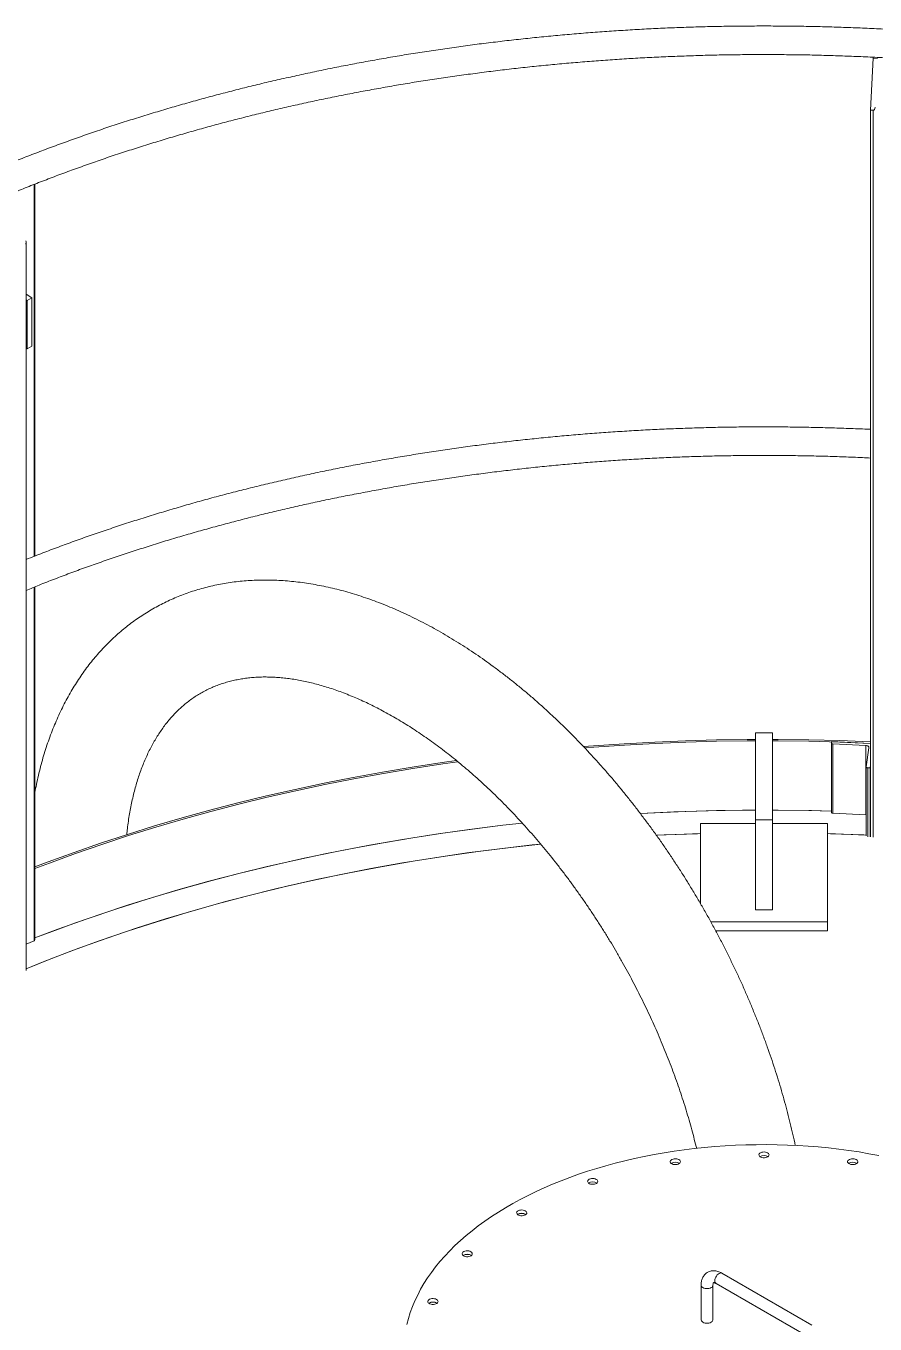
# Model space of a CAD drawing. Header units: millimetres. Extents: x 26816 to 90584, y 11074 to 56542.
# Drawn here: x 40840 to 41841, y 50440 to 51970 of the extents above; entities that cross this region are included whole.
import ezdxf

# ---------------------------------------------------------------- set-up
doc = ezdxf.new("R2010")
doc.units = ezdxf.units.MM
doc.layers.add('MAU_CAM', color=30, linetype='Continuous')

msp = doc.modelspace()

# ---------------------------------------------------------------- linework, layer by layer
at = {"layer": 'MAU_CAM', "linetype": 'Continuous', "lineweight": 0}
for p, q in [((41839.2, 51932.2), (41836.2, 51871.2)), ((41839.4, 51933.5), (41839.2, 51932.2)), ((41844.1, 51931.9), (41839.2, 51932.2)), ((41839.2, 51871), (41836.2, 51871.2)), ((41836.2, 51871.2), (41836.2, 51014.3)), ((41839.2, 51871), (41839.2, 51014.2)), ((40850.9, 51345.4), (40850.9, 51783.8)), ((40850, 51783.5), (40850, 51345.1)), ((40840.6, 50857), (40840.6, 51715)), ((40847.4, 51650), (40840.6, 51654)), ((40841.8, 51646.8), (40840.6, 51647.5)), ((40847.4, 51650), (40841.8, 51646.8)), ((40841.8, 51589.6), (40841.8, 51646.8)), ((40847.4, 51592.9), (40847.4, 51650)), ((40840.6, 51590.3), (40841.8, 51589.6)), ((40847.4, 51592.9), (40841.8, 51589.6)), ((40850, 51308.9), (40850, 50891.9)), ((40850.9, 50892.9), (40850.9, 51309.2)), ((41720.5, 51136.9), (41700.5, 51136.9)), ((41700.5, 51136.9), (41700.5, 51034.5)), ((41720.5, 51136.9), (41720.5, 51034.5)), ((41790.1, 51126.8), (41789.9, 51125.1)), ((41836.2, 51124.6), (41790.1, 51126.8)), ((41789.9, 51125), (41789.9, 51043.3)), ((41791.7, 51123.9), (41830.6, 51122)), ((41791.7, 51123.9), (41791.7, 51042.2)), ((41830.6, 51122), (41830.6, 51040.3)), ((41834.2, 51119.5), (41831, 51097)), ((41831, 51096.9), (41831, 51015.5)), ((41832.8, 51095.8), (41835.8, 51095.6)), ((41832.8, 51095.8), (41832.8, 51014.6)), ((41835.8, 51095.6), (41836.2, 51098.7)), ((41835.8, 51095.6), (41835.8, 51014.4)), ((41700.5, 51034.5), (41720.5, 51034.5)), ((41700.5, 51034.5), (41700.5, 50928.2)), ((41720.5, 51034.5), (41720.5, 50928.2)), ((41791.7, 51042.2), (41830.6, 51040.3)), ((41830.6, 51040.3), (41831, 51040.3)), ((41635.5, 51030), (41635.5, 50935.9)), ((41635.5, 51030), (41700.5, 51030)), ((41720.5, 51030), (41785.5, 51030)), ((41785.5, 51030), (41785.5, 50914.3)), ((41836.1, 51016.3), (41836.2, 51017)), ((41700.5, 50928.2), (41720.5, 50928.2)), ((41647.7, 50914.3), (41785.5, 50914.3)), ((41785.5, 50914.3), (41785.5, 50903.6)), ((41653.5, 50903.6), (41785.5, 50903.6)), ((40840.6, 50888), (40850, 50891.9)), ((41767, 50438.8), (41660.9, 50500.1)), ((41636.3, 50485.8), (41636.3, 50445)), ((41650.3, 50445), (41650.3, 50485.8)), ((41654, 50487.9), (41760, 50426.7))]:
    msp.add_line(p, q, dxfattribs=at)
at = {"layer": 'MAU_CAM', "linetype": 'Continuous', "lineweight": 0, "flags": 128}
for points in [[(41700.5, 51129.3), (41690.8, 51129.2), (41654.4, 51128.7), (41618.1, 51127.7), (41581.8, 51126.2), (41545.6, 51124.2), (41509.5, 51121.7), (41497.7, 51120.8)], [(41700.5, 51127.5), (41690.8, 51127.5), (41654.5, 51127), (41618.3, 51126), (41582.1, 51124.5), (41545.9, 51122.5), (41509.9, 51120), (41499.3, 51119.2)], [(41836.2, 51126.3), (41836.1, 51126.3), (41799.9, 51127.8), (41763.5, 51128.8), (41727.2, 51129.2), (41720.5, 51129.3)], [(41836.2, 51124.6), (41835.9, 51124.6), (41799.7, 51126.1), (41763.4, 51127), (41727.1, 51127.5), (41720.5, 51127.5)], [(41789.9, 51125.1), (41789.9, 51124.9), (41790, 51124.7), (41790.1, 51124.4), (41790.4, 51124.3), (41790.6, 51124.1), (41791, 51124), (41791.3, 51123.9), (41791.7, 51123.9)], [(41830.6, 51122), (41831.4, 51121.9), (41832.1, 51121.7), (41832.7, 51121.5), (41833.3, 51121.2), (41833.7, 51120.8), (41834.1, 51120.4), (41834.2, 51119.9), (41834.2, 51119.5)], [(41347.8, 51104.4), (41330.9, 51102), (41295.8, 51096.6), (41260.9, 51090.8), (41226.2, 51084.5), (41191.8, 51077.7), (41157.6, 51070.4), (41123.8, 51062.7), (41090.3, 51054.5), (41057.2, 51045.9), (41024.4, 51036.8), (40991.9, 51027.3), (40959.9, 51017.3), (40928.3, 51006.9), (40897.1, 50996.1), (40866.4, 50984.9), (40850.9, 50979)], [(41349.7, 51102.9), (41331.7, 51100.3), (41296.6, 51095), (41261.7, 51089.1), (41227.1, 51082.8), (41192.8, 51076), (41158.7, 51068.8), (41124.9, 51061.1), (41091.5, 51052.9), (41058.4, 51044.3), (41025.7, 51035.2), (40993.3, 51025.7), (40961.4, 51015.8), (40929.8, 51005.4), (40898.7, 50994.7), (40868, 50983.4), (40850.9, 50976.9)], [(41831, 51097), (41831, 51096.8), (41831.1, 51096.6), (41831.2, 51096.4), (41831.4, 51096.2), (41831.7, 51096), (41832, 51095.9), (41832.4, 51095.8), (41832.8, 51095.8)], [(41564.7, 51041.9), (41604, 51043.8), (41644.6, 51045.1), (41685.2, 51045.8), (41700.5, 51045.9)], [(41700.5, 51045.9), (41690.8, 51045.8), (41654.5, 51045.3), (41618.3, 51044.3), (41582.1, 51042.8), (41564.7, 51041.9)], [(41720.5, 51045.9), (41725.9, 51045.8), (41766.5, 51045.3), (41789.9, 51044.7)], [(41789.9, 51044.7), (41763.4, 51045.4), (41727.1, 51045.8), (41720.5, 51045.9)], [(41789.9, 51043.3), (41789.9, 51043.2), (41790, 51043), (41790.1, 51042.8), (41790.4, 51042.6), (41790.6, 51042.4), (41791, 51042.3), (41791.3, 51042.2), (41791.7, 51042.2)], [(40850.9, 50895.3), (40878.1, 50905.5), (40912.6, 50917.9), (40947.7, 50929.7), (40983.3, 50941), (41019.4, 50951.8), (41056, 50962), (41093.1, 50971.7), (41130.6, 50980.8), (41168.5, 50989.3), (41206.7, 50997.2), (41245.3, 51004.6), (41284.3, 51011.3), (41323.5, 51017.5), (41363, 51023.1), (41402.7, 51028), (41425.5, 51030.6)], [(41425.5, 51030.6), (41402.5, 51028), (41367, 51023.6), (41331.7, 51018.7), (41296.6, 51013.3), (41261.7, 51007.5), (41227.1, 51001.2), (41192.8, 50994.4), (41158.7, 50987.1), (41124.9, 50979.4), (41091.5, 50971.3), (41058.4, 50962.7), (41025.7, 50953.6), (40993.3, 50944.1), (40961.4, 50934.2), (40929.8, 50923.8), (40898.7, 50913), (40868, 50901.8), (40850.9, 50895.3)], [(41447.2, 51005.9), (41437, 51004.8), (41398.5, 51000.4), (41360.2, 50995.4), (41322.1, 50989.8), (41284.3, 50983.7), (41246.8, 50976.9), (41209.6, 50969.6), (41172.7, 50961.8), (41136.3, 50953.4), (41100.2, 50944.4), (41064.5, 50935), (41029.3, 50924.9), (40994.5, 50914.4), (40960.2, 50903.3), (40926.5, 50891.7), (40893.2, 50879.6), (40860.6, 50867), (40840.6, 50858.9)], [(40840.6, 50858.9), (40869.9, 50870.6), (40902.8, 50883.1), (40936.3, 50895.1), (40970.4, 50906.6), (41004.9, 50917.6), (41040, 50928), (41075.5, 50938), (41111.5, 50947.3), (41147.8, 50956.1), (41184.6, 50964.4), (41221.7, 50972.1), (41259.2, 50979.2), (41296.9, 50985.8), (41335, 50991.8), (41373.3, 50997.2), (41411.9, 51002), (41447.2, 51005.9)], [(41635.5, 51018.3), (41632, 51018.1), (41592.8, 51016.7), (41583.7, 51016.2)], [(41583.7, 51016.2), (41607.1, 51017.3), (41635.5, 51018.3)], [(41831, 51016.5), (41828.2, 51016.7), (41789, 51018.1), (41785.5, 51018.3)], [(41785.5, 51018.3), (41804.2, 51017.6), (41831, 51016.5)], [(41845.9, 50638.8), (41834.2, 50640.9), (41822.5, 50642.9), (41810.6, 50644.7), (41798.6, 50646.2), (41786.6, 50647.6), (41774.5, 50648.8), (41762.4, 50649.7), (41750.2, 50650.5), (41738, 50651.1), (41725.8, 50651.4), (41713.5, 50651.6), (41701.3, 50651.5), (41689.1, 50651.3), (41676.8, 50650.8), (41664.6, 50650.1), (41652.5, 50649.3), (41640.4, 50648.2), (41628.3, 50646.9), (41616.3, 50645.5), (41604.4, 50643.8), (41592.6, 50641.9), (41580.9, 50639.9), (41569.3, 50637.6), (41557.8, 50635.2), (41546.4, 50632.6), (41535.2, 50629.7), (41524.1, 50626.7), (41513.2, 50623.5), (41502.4, 50620.2), (41491.8, 50616.6), (41481.4, 50612.9), (41471.2, 50609), (41461.2, 50604.9), (41451.4, 50600.7), (41441.8, 50596.3), (41432.4, 50591.7), (41423.2, 50587), (41414.3, 50582.2), (41405.7, 50577.2), (41397.3, 50572), (41389.1, 50566.8), (41381.2, 50561.4), (41373.6, 50555.8), (41366.3, 50550.1), (41359.2, 50544.4), (41352.5, 50538.5), (41346, 50532.5), (41339.9, 50526.3), (41334.1, 50520.1), (41328.5, 50513.8), (41323.3, 50507.4), (41318.4, 50500.9), (41313.9, 50494.4), (41309.6, 50487.7), (41305.7, 50481), (41302.2, 50474.3), (41298.9, 50467.4), (41296, 50460.6), (41293.5, 50453.7), (41291.3, 50446.7), (41289.5, 50439.7)], [(41714.7, 50641.9), (41713.5, 50642.4), (41712.2, 50642.8), (41710.7, 50642.9), (41709.2, 50642.8), (41707.8, 50642.5), (41706.5, 50642), (41705.5, 50641.4), (41704.8, 50640.6), (41704.5, 50639.8), (41704.6, 50638.9), (41705, 50638.1), (41705.7, 50637.3), (41706.8, 50636.7), (41708.1, 50636.3), (41709.5, 50636), (41711, 50636), (41712.5, 50636.2), (41713.9, 50636.6), (41715, 50637.2), (41715.8, 50637.9), (41716.3, 50638.7), (41716.5, 50639.6), (41716.2, 50640.4), (41715.6, 50641.2), (41714.7, 50641.9)], [(41610.2, 50633.9), (41609, 50634.5), (41607.6, 50634.8), (41606.1, 50635), (41604.6, 50634.9), (41603.2, 50634.6), (41602, 50634.1), (41601, 50633.4), (41600.3, 50632.7), (41599.9, 50631.8), (41600, 50631), (41600.4, 50630.1), (41601.2, 50629.4), (41602.2, 50628.8), (41603.5, 50628.3), (41605, 50628.1), (41606.5, 50628.1), (41608, 50628.2), (41609.3, 50628.6), (41610.4, 50629.2), (41611.3, 50629.9), (41611.8, 50630.7), (41611.9, 50631.6), (41611.7, 50632.5), (41611.1, 50633.3), (41610.2, 50633.9)], [(41819.3, 50633.9), (41818.1, 50634.5), (41816.7, 50634.8), (41815.2, 50635), (41813.7, 50634.9), (41812.3, 50634.6), (41811.1, 50634.1), (41810.1, 50633.4), (41809.4, 50632.7), (41809.1, 50631.8), (41809.1, 50631), (41809.5, 50630.1), (41810.3, 50629.4), (41811.4, 50628.8), (41812.7, 50628.3), (41814.1, 50628.1), (41815.6, 50628.1), (41817.1, 50628.2), (41818.4, 50628.6), (41819.5, 50629.2), (41820.4, 50629.9), (41820.9, 50630.7), (41821, 50631.6), (41820.8, 50632.5), (41820.2, 50633.3), (41819.3, 50633.9)], [(41512.7, 50610.6), (41511.5, 50611.2), (41510.2, 50611.5), (41508.7, 50611.7), (41507.2, 50611.6), (41505.8, 50611.3), (41504.5, 50610.8), (41503.5, 50610.1), (41502.8, 50609.4), (41502.5, 50608.5), (41502.6, 50607.7), (41503, 50606.8), (41503.7, 50606.1), (41504.8, 50605.5), (41506.1, 50605), (41507.5, 50604.8), (41509, 50604.8), (41510.5, 50604.9), (41511.9, 50605.3), (41513, 50605.9), (41513.8, 50606.6), (41514.3, 50607.4), (41514.5, 50608.3), (41514.2, 50609.2), (41513.6, 50610), (41512.7, 50610.6)], [(41429.1, 50573.6), (41427.9, 50574.1), (41426.5, 50574.5), (41425, 50574.6), (41423.5, 50574.5), (41422.1, 50574.2), (41420.8, 50573.7), (41419.8, 50573.1), (41419.2, 50572.3), (41418.8, 50571.5), (41418.9, 50570.6), (41419.3, 50569.8), (41420.1, 50569), (41421.1, 50568.4), (41422.4, 50568), (41423.9, 50567.7), (41425.4, 50567.7), (41426.8, 50567.9), (41428.2, 50568.3), (41429.3, 50568.8), (41430.2, 50569.6), (41430.7, 50570.4), (41430.8, 50571.2), (41430.6, 50572.1), (41430, 50572.9), (41429.1, 50573.6)], [(41364.9, 50525.3), (41363.7, 50525.8), (41362.3, 50526.2), (41360.8, 50526.3), (41359.3, 50526.2), (41357.9, 50525.9), (41356.6, 50525.4), (41355.6, 50524.8), (41355, 50524), (41354.6, 50523.2), (41354.7, 50522.3), (41355.1, 50521.5), (41355.9, 50520.7), (41356.9, 50520.1), (41358.2, 50519.7), (41359.7, 50519.4), (41361.2, 50519.4), (41362.6, 50519.6), (41364, 50520), (41365.1, 50520.5), (41366, 50521.3), (41366.5, 50522.1), (41366.6, 50522.9), (41366.4, 50523.8), (41365.8, 50524.6), (41364.9, 50525.3)], [(41660.9, 50500.1), (41660.5, 50500.2), (41659.6, 50500.4), (41658.6, 50500.2), (41657.5, 50499.7), (41656.3, 50498.9), (41655.3, 50497.9), (41654.4, 50496.7), (41653.6, 50495.3), (41653, 50493.9), (41652.6, 50492.5), (41652.5, 50491.1), (41652.6, 50489.9), (41653, 50488.9), (41653.6, 50488.2), (41654, 50487.9)], [(41636.3, 50485.8), (41636.4, 50485.4), (41636.7, 50484.5), (41637.4, 50483.7), (41638.4, 50483), (41639.6, 50482.4), (41641, 50482), (41642.5, 50481.8), (41644.1, 50481.8), (41645.6, 50482), (41647, 50482.4), (41648.3, 50483), (41649.2, 50483.7), (41649.9, 50484.5), (41650.3, 50485.4), (41650.3, 50485.8)], [(41324.5, 50469), (41323.3, 50469.6), (41321.9, 50469.9), (41320.4, 50470), (41318.9, 50470), (41317.5, 50469.7), (41316.3, 50469.2), (41315.3, 50468.5), (41314.6, 50467.8), (41314.3, 50466.9), (41314.3, 50466), (41314.7, 50465.2), (41315.5, 50464.5), (41316.6, 50463.8), (41317.9, 50463.4), (41319.3, 50463.2), (41320.8, 50463.1), (41322.3, 50463.3), (41323.6, 50463.7), (41324.7, 50464.3), (41325.6, 50465), (41326.1, 50465.8), (41326.2, 50466.7), (41326, 50467.6), (41325.4, 50468.3), (41324.5, 50469)], [(41636.3, 50445), (41636.4, 50444.5), (41636.7, 50443.7), (41637.4, 50442.9), (41638.4, 50442.1), (41639.6, 50441.6), (41641, 50441.2), (41642.5, 50441), (41644.1, 50441), (41645.6, 50441.2), (41647, 50441.6), (41648.3, 50442.1), (41649.2, 50442.9), (41649.9, 50443.7), (41650.3, 50444.5), (41650.3, 50445)]]:
    msp.add_lwpolyline(points, dxfattribs=at)
at = {"layer": 'MAU_CAM', "linetype": 'Continuous', "lineweight": 0}
for centre, radius, start, end in [((40849.8, 50893), 1.12, 284.4235, 352.3201), ((41710.5, 50630.3), 8.58, 55.3503, 124.65), ((41710.5, 50630.1), 8.73, 56.2737, 123.7263), ((41605.9, 50622.4), 8.6, 55.6834, 124.3166), ((41605.9, 50622.2), 8.73, 56.2737, 123.7263), ((41815, 50622.2), 8.71, 55.9415, 124.0588), ((41815, 50622.2), 8.73, 56.2737, 123.7263), ((41508.5, 50598.9), 8.73, 56.2737, 123.7263), ((41508.5, 50599), 8.62, 56.0235, 123.9762), ((41424.8, 50562), 8.62, 56.0252, 123.9745), ((41424.8, 50561.8), 8.73, 56.2737, 123.7263), ((41360.6, 50513.7), 8.6, 55.6794, 124.3206), ((41360.6, 50513.5), 8.73, 56.2737, 123.7263), ((41320.2, 50457.4), 8.6, 55.6756, 124.3244), ((41320.2, 50457.3), 8.73, 56.2737, 123.7263)]:
    msp.add_arc(centre, radius, start, end, dxfattribs=at)
for centre, major_axis, ratio, start_param, end_param in [((41839.4, 51874.5), (0.17, 3.48), 0.572122, 3.141222, 4.712019), ((40838.6, 51716.3), (-1.11, 3.29), 0.505341, 3.175837, 4.746634)]:
    msp.add_ellipse(centre, major_axis=major_axis, ratio=ratio, start_param=start_param, end_param=end_param, dxfattribs=at)
for points, knots in [([(42971.3, 50532.9), (42973.5, 50534.7), (42980.2, 50540), (42990.9, 50549), (43003.4, 50559.6), (43015.7, 50570.4), (43027.7, 50581.3), (43039.4, 50592.4), (43050.8, 50603.4), (43062, 50614.6), (43072.9, 50625.9), (43083.5, 50637.3), (43093.9, 50648.8), (43103.9, 50660.3), (43113.7, 50672), (43123.2, 50683.7), (43132.4, 50695.5), (43141.3, 50707.4), (43149.9, 50719.3), (43158.3, 50731.3), (43166.3, 50743.4), (43174, 50755.6), (43181.4, 50767.8), (43188.6, 50780.1), (43195.4, 50792.4), (43201.9, 50804.8), (43208.1, 50817.3), (43214, 50829.8), (43219.6, 50842.3), (43224.9, 50854.9), (43229.9, 50867.5), (43234.6, 50880.2), (43238.9, 50892.9), (43243, 50905.6), (43246.7, 50918.4), (43250.1, 50931.2), (43253.2, 50944), (43256, 50956.9), (43258.5, 50969.7), (43260.7, 50982.6), (43262.5, 50995.5), (43264.1, 51008.4), (43265.3, 51021.3), (43266.2, 51034.3), (43266.8, 51047.2), (43267, 51060.1), (43267, 51073.1), (43266.6, 51086), (43266, 51098.9), (43265, 51111.9), (43263.7, 51124.8), (43262, 51137.7), (43260.1, 51150.6), (43257.8, 51163.4), (43255.3, 51176.3), (43252.4, 51189.1), (43249.2, 51201.9), (43245.7, 51214.7), (43241.9, 51227.5), (43237.7, 51240.2), (43233.3, 51252.9), (43228.5, 51265.5), (43223.5, 51278.1), (43218.1, 51290.7), (43212.4, 51303.2), (43206.4, 51315.7), (43200.1, 51328.1), (43193.5, 51340.4), (43186.6, 51352.8), (43179.4, 51365), (43171.9, 51377.2), (43164.1, 51389.3), (43156, 51401.4), (43147.6, 51413.4), (43138.9, 51425.3), (43130, 51437.1), (43120.7, 51448.9), (43111.1, 51460.6), (43101.3, 51472.2), (43091.2, 51483.7), (43080.7, 51495.2), (43070.1, 51506.5), (43059.1, 51517.8), (43047.8, 51529), (43036.3, 51540), (43024.5, 51551), (43012.5, 51561.9), (43000.2, 51572.6), (42987.6, 51583.3), (42974.7, 51593.8), (42961.6, 51604.3), (42948.3, 51614.6), (42934.7, 51624.8), (42920.8, 51635), (42906.7, 51644.9), (42892.4, 51654.8), (42877.8, 51664.6), (42863, 51674.2), (42847.9, 51683.7), (42832.6, 51693), (42817.1, 51702.3), (42801.4, 51711.4), (42785.4, 51720.4), (42769.3, 51729.2), (42752.9, 51737.9), (42736.3, 51746.5), (42719.5, 51754.9), (42702.5, 51763.2), (42685.2, 51771.4), (42667.8, 51779.4), (42650.2, 51787.2), (42632.4, 51794.9), (42614.5, 51802.5), (42596.3, 51809.9), (42578, 51817.1), (42559.4, 51824.2), (42540.8, 51831.2), (42521.9, 51838), (42502.9, 51844.6), (42483.7, 51851.1), (42464.4, 51857.4), (42444.9, 51863.6), (42425.2, 51869.6), (42405.5, 51875.4), (42385.5, 51881), (42365.5, 51886.5), (42345.3, 51891.9), (42325, 51897), (42304.5, 51902), (42284, 51906.9), (42263.3, 51911.5), (42242.5, 51916), (42221.6, 51920.3), (42200.6, 51924.4), (42179.5, 51928.4), (42158.3, 51932.2), (42137.1, 51935.8), (42115.7, 51939.2), (42094.2, 51942.5), (42072.7, 51945.6), (42051.1, 51948.5), (42029.4, 51951.2), (42007.7, 51953.8), (41985.9, 51956.1), (41964.1, 51958.3), (41942.2, 51960.3), (41920.2, 51962.1), (41898.2, 51963.8), (41876.2, 51965.2), (41854.2, 51966.5), (41832.1, 51967.6), (41809.9, 51968.5), (41787.8, 51969.2), (41765.7, 51969.8), (41743.5, 51970.1), (41721.3, 51970.3), (41699.2, 51970.3), (41677, 51970.1), (41654.8, 51969.8), (41632.7, 51969.2), (41610.6, 51968.5), (41588.5, 51967.6), (41566.4, 51966.5), (41544.3, 51965.2), (41522.3, 51963.7), (41500.3, 51962.1), (41478.3, 51960.2), (41456.5, 51958.2), (41434.6, 51956), (41412.8, 51953.7), (41391.1, 51951.1), (41369.4, 51948.4), (41347.8, 51945.5), (41326.3, 51942.4), (41304.9, 51939.1), (41283.5, 51935.7), (41262.2, 51932.1), (41241, 51928.3), (41219.9, 51924.3), (41198.9, 51920.2), (41178, 51915.8), (41157.3, 51911.3), (41136.6, 51906.7), (41116, 51901.9), (41095.6, 51896.9), (41075.3, 51891.7), (41055.1, 51886.4), (41035.1, 51880.8), (41015.1, 51875.2), (40995.4, 51869.3), (40975.7, 51863.3), (40956.3, 51857.2), (40936.9, 51850.9), (40917.7, 51844.4), (40898.7, 51837.7), (40879.9, 51830.9), (40861.2, 51824), (40842.7, 51816.9), (40824.3, 51809.6), (40812.2, 51804.6), (40806.1, 51802.1)], [0, 0, 0, 0, 0.002677, 0.007754, 0.01283, 0.017907, 0.022982, 0.028058, 0.033132, 0.038207, 0.04328, 0.048352, 0.053424, 0.058495, 0.063564, 0.068633, 0.0737, 0.078766, 0.08383, 0.088893, 0.093955, 0.099014, 0.104072, 0.109128, 0.114182, 0.119234, 0.124284, 0.129332, 0.134377, 0.139421, 0.144462, 0.149501, 0.154538, 0.159573, 0.164606, 0.169636, 0.174665, 0.179692, 0.184717, 0.189741, 0.194763, 0.199784, 0.204804, 0.209823, 0.214841, 0.219859, 0.224877, 0.229894, 0.234912, 0.23993, 0.244948, 0.249967, 0.254987, 0.260008, 0.26503, 0.270054, 0.275079, 0.280106, 0.285135, 0.290166, 0.295199, 0.300234, 0.305271, 0.31031, 0.315351, 0.320394, 0.32544, 0.330488, 0.335537, 0.340589, 0.345643, 0.350699, 0.355756, 0.360816, 0.365876, 0.370939, 0.376003, 0.381069, 0.386135, 0.391203, 0.396272, 0.401343, 0.406414, 0.411486, 0.416559, 0.421632, 0.426706, 0.431781, 0.436856, 0.441932, 0.447008, 0.452084, 0.457161, 0.462238, 0.467315, 0.472392, 0.477469, 0.482546, 0.487624, 0.492701, 0.497778, 0.502856, 0.507933, 0.51301, 0.518087, 0.523164, 0.52824, 0.533317, 0.538393, 0.543469, 0.548545, 0.553621, 0.558696, 0.563772, 0.568847, 0.573922, 0.578997, 0.584071, 0.589146, 0.59422, 0.599294, 0.604367, 0.609441, 0.614514, 0.619588, 0.624661, 0.629733, 0.634806, 0.639878, 0.644951, 0.650023, 0.655095, 0.660167, 0.665238, 0.67031, 0.675381, 0.680452, 0.685523, 0.690594, 0.695665, 0.700736, 0.705807, 0.710877, 0.715948, 0.721018, 0.726089, 0.731159, 0.736229, 0.741299, 0.746369, 0.751439, 0.756509, 0.761579, 0.766649, 0.771719, 0.776789, 0.781859, 0.786929, 0.791999, 0.797069, 0.802139, 0.807209, 0.812279, 0.817349, 0.822419, 0.827489, 0.832559, 0.83763, 0.8427, 0.847771, 0.852841, 0.857912, 0.862982, 0.868053, 0.873124, 0.878195, 0.883266, 0.888338, 0.893409, 0.898481, 0.903552, 0.908624, 0.913696, 0.918769, 0.923841, 0.928913, 0.933986, 0.939059, 0.944132, 0.949205, 0.954279, 0.959353, 0.964426, 0.969501, 0.974575, 0.979649, 0.984724, 0.989799, 0.994874, 1, 1, 1, 1]), ([(40819, 51771), (40822.1, 51772.3), (40831.1, 51776), (40846.2, 51782.1), (40864.4, 51789.1), (40882.7, 51796.1), (40901.2, 51802.8), (40919.8, 51809.4), (40938.6, 51815.9), (40957.6, 51822.2), (40976.7, 51828.3), (40996, 51834.3), (41015.4, 51840.1), (41035, 51845.8), (41054.7, 51851.3), (41074.6, 51856.7), (41094.5, 51861.8), (41114.7, 51866.9), (41134.9, 51871.7), (41155.3, 51876.4), (41175.7, 51880.9), (41196.3, 51885.2), (41217, 51889.4), (41237.8, 51893.4), (41258.7, 51897.2), (41279.7, 51900.9), (41300.8, 51904.4), (41321.9, 51907.7), (41343.2, 51910.8), (41364.5, 51913.7), (41385.9, 51916.5), (41407.4, 51919.1), (41428.9, 51921.5), (41450.5, 51923.8), (41472.1, 51925.8), (41493.8, 51927.7), (41515.5, 51929.4), (41537.3, 51931), (41559.1, 51932.3), (41580.9, 51933.5), (41602.8, 51934.4), (41624.7, 51935.2), (41646.6, 51935.9), (41668.5, 51936.3), (41690.5, 51936.6), (41712.4, 51936.6), (41734.3, 51936.5), (41756.3, 51936.3), (41778.2, 51935.8), (41800.1, 51935.1), (41822, 51934.3), (41843.9, 51933.3), (41865.7, 51932.1), (41887.5, 51930.7), (41909.3, 51929.2), (41931, 51927.4), (41952.7, 51925.5), (41974.3, 51923.4), (41995.9, 51921.2), (42017.4, 51918.7), (42038.8, 51916.1), (42060.2, 51913.3), (42081.5, 51910.3), (42102.8, 51907.1), (42123.9, 51903.8), (42145, 51900.3), (42166, 51896.6), (42186.8, 51892.8), (42207.6, 51888.7), (42228.3, 51884.5), (42248.9, 51880.2), (42269.3, 51875.6), (42289.7, 51870.9), (42309.9, 51866.1), (42330, 51861), (42349.9, 51855.8), (42369.8, 51850.5), (42389.5, 51844.9), (42409, 51839.2), (42428.4, 51833.4), (42447.7, 51827.4), (42466.8, 51821.2), (42485.7, 51814.9), (42504.5, 51808.4), (42523.1, 51801.7), (42541.6, 51795), (42559.9, 51788), (42578, 51780.9), (42595.9, 51773.7), (42613.6, 51766.3), (42631.2, 51758.8), (42648.5, 51751.1), (42665.7, 51743.3), (42682.6, 51735.3), (42699.4, 51727.3), (42715.9, 51719), (42732.3, 51710.7), (42748.4, 51702.2), (42764.3, 51693.5), (42780, 51684.8), (42795.5, 51675.9), (42810.7, 51666.9), (42825.7, 51657.8), (42840.5, 51648.5), (42855.1, 51639.2), (42869.4, 51629.7), (42883.5, 51620.1), (42897.3, 51610.4), (42910.9, 51600.5), (42924.2, 51590.6), (42937.3, 51580.6), (42950.1, 51570.4), (42962.7, 51560.2), (42975, 51549.8), (42987.1, 51539.4), (42998.8, 51528.8), (43010.4, 51518.2), (43021.6, 51507.5), (43032.6, 51496.6), (43043.3, 51485.7), (43053.7, 51474.7), (43063.9, 51463.7), (43073.8, 51452.5), (43083.4, 51441.3), (43092.7, 51430), (43101.7, 51418.6), (43110.4, 51407.1), (43118.9, 51395.6), (43127.1, 51384), (43134.9, 51372.4), (43142.5, 51360.7), (43149.8, 51348.9), (43156.8, 51337.1), (43163.5, 51325.2), (43169.9, 51313.2), (43176, 51301.2), (43181.8, 51289.2), (43187.3, 51277.1), (43192.4, 51264.9), (43197.3, 51252.8), (43201.9, 51240.5), (43206.2, 51228.3), (43210.1, 51216), (43213.8, 51203.7), (43217.1, 51191.3), (43220.2, 51178.9), (43222.9, 51166.5), (43225.3, 51154.1), (43227.4, 51141.6), (43229.2, 51129.2), (43230.6, 51116.7), (43231.8, 51104.2), (43232.6, 51091.7), (43233.2, 51079.2), (43233.4, 51066.6), (43233.2, 51054.1), (43232.8, 51041.6), (43232.1, 51029.1), (43231, 51016.6), (43229.7, 51004.1), (43228, 50991.6), (43226, 50979.1), (43223.6, 50966.7), (43221, 50954.3), (43218.1, 50941.9), (43214.8, 50929.5), (43211.3, 50917.1), (43207.4, 50904.8), (43203.2, 50892.6), (43198.7, 50880.3), (43193.9, 50868.1), (43188.8, 50855.9), (43183.4, 50843.8), (43177.7, 50831.7), (43171.7, 50819.7), (43165.4, 50807.8), (43158.8, 50795.8), (43151.8, 50784), (43144.6, 50772.2), (43137.1, 50760.4), (43129.3, 50748.7), (43121.2, 50737.1), (43112.9, 50725.6), (43104.2, 50714.1), (43095.2, 50702.7), (43086, 50691.3), (43076.5, 50680.1), (43066.7, 50668.9), (43056.6, 50657.8), (43046.2, 50646.8), (43035.6, 50635.9), (43024.7, 50625), (43013.5, 50614.2), (43002.1, 50603.6), (42990.3, 50593), (42978.4, 50582.5), (42966.1, 50572.2), (42956.7, 50564.4), (42951.3, 50560), (42950.2, 50559.1)], [0, 0, 0, 0, 0.002679, 0.007773, 0.012868, 0.017962, 0.023057, 0.028152, 0.033248, 0.038343, 0.043439, 0.048535, 0.053631, 0.058727, 0.063824, 0.068921, 0.074018, 0.079115, 0.084212, 0.08931, 0.094407, 0.099505, 0.104603, 0.109701, 0.114799, 0.119898, 0.124996, 0.130095, 0.135194, 0.140293, 0.145392, 0.150491, 0.15559, 0.160689, 0.165789, 0.170888, 0.175988, 0.181087, 0.186187, 0.191286, 0.196386, 0.201486, 0.206586, 0.211686, 0.216785, 0.221885, 0.226985, 0.232085, 0.237185, 0.242285, 0.247384, 0.252484, 0.257584, 0.262683, 0.267783, 0.272883, 0.277982, 0.283081, 0.288181, 0.29328, 0.298379, 0.303478, 0.308577, 0.313676, 0.318775, 0.323873, 0.328972, 0.33407, 0.339168, 0.344266, 0.349364, 0.354462, 0.359559, 0.364657, 0.369754, 0.374851, 0.379948, 0.385044, 0.390141, 0.395237, 0.400333, 0.405429, 0.410525, 0.41562, 0.420715, 0.42581, 0.430905, 0.435999, 0.441093, 0.446187, 0.451281, 0.456375, 0.461468, 0.466561, 0.471654, 0.476747, 0.481839, 0.486932, 0.492024, 0.497116, 0.502208, 0.5073, 0.512391, 0.517483, 0.522574, 0.527666, 0.532757, 0.537849, 0.54294, 0.548032, 0.553123, 0.558215, 0.563307, 0.5684, 0.573492, 0.578585, 0.583679, 0.588773, 0.593867, 0.598962, 0.604058, 0.609155, 0.614253, 0.619351, 0.624451, 0.629552, 0.634654, 0.639758, 0.644863, 0.64997, 0.655078, 0.660189, 0.665301, 0.670415, 0.675532, 0.68065, 0.685771, 0.690895, 0.69602, 0.701149, 0.706279, 0.711412, 0.716548, 0.721686, 0.726826, 0.731969, 0.737114, 0.742261, 0.74741, 0.75256, 0.757713, 0.762866, 0.768021, 0.773177, 0.778333, 0.78349, 0.788646, 0.793803, 0.798959, 0.804114, 0.809268, 0.814421, 0.819573, 0.824723, 0.82987, 0.835016, 0.84016, 0.845302, 0.850441, 0.855578, 0.860712, 0.865844, 0.870974, 0.876101, 0.881225, 0.886348, 0.891468, 0.896585, 0.901701, 0.906815, 0.911926, 0.917036, 0.922144, 0.92725, 0.932355, 0.937459, 0.942561, 0.947662, 0.952761, 0.95786, 0.962958, 0.968055, 0.973151, 0.978246, 0.983341, 0.988435, 0.993529, 0.998623, 1, 1, 1, 1]), ([(40450.1, 51596.6), (40447.8, 51594.8), (40441.2, 51589.4), (40430.4, 51580.5), (40417.9, 51569.8), (40405.6, 51559), (40393.6, 51548.1), (40381.9, 51537.1), (40370.5, 51526), (40359.3, 51514.8), (40348.4, 51503.5), (40337.8, 51492.1), (40327.4, 51480.7), (40317.4, 51469.1), (40307.6, 51457.5), (40298.1, 51445.8), (40288.9, 51434), (40280, 51422.1), (40271.4, 51410.1), (40263.1, 51398.1), (40255, 51386), (40247.3, 51373.9), (40239.9, 51361.7), (40232.8, 51349.4), (40225.9, 51337), (40219.4, 51324.6), (40213.2, 51312.2), (40207.3, 51299.7), (40201.7, 51287.2), (40196.4, 51274.6), (40191.4, 51261.9), (40186.7, 51249.3), (40182.4, 51236.6), (40178.3, 51223.8), (40174.6, 51211.1), (40171.2, 51198.3), (40168.1, 51185.4), (40165.3, 51172.6), (40162.8, 51159.7), (40160.6, 51146.9), (40158.8, 51134), (40157.3, 51121), (40156, 51108.1), (40155.1, 51095.2), (40154.5, 51082.3), (40154.3, 51069.3), (40154.3, 51056.4), (40154.7, 51043.4), (40155.4, 51030.5), (40156.4, 51017.6), (40157.7, 51004.7), (40159.3, 50991.8), (40161.2, 50978.9), (40163.5, 50966), (40166, 50953.2), (40168.9, 50940.3), (40172.1, 50927.5), (40175.6, 50914.7), (40179.5, 50902), (40183.6, 50889.3), (40188, 50876.6), (40192.8, 50864), (40197.8, 50851.3), (40203.2, 50838.8), (40208.9, 50826.3), (40214.9, 50813.8), (40221.2, 50801.4), (40227.8, 50789), (40234.7, 50776.7), (40241.9, 50764.5), (40249.4, 50752.3), (40257.2, 50740.1), (40265.3, 50728.1), (40273.7, 50716.1), (40282.4, 50704.2), (40291.4, 50692.3), (40300.6, 50680.5), (40310.2, 50668.9), (40320, 50657.2), (40330.2, 50645.7), (40340.6, 50634.3), (40351.3, 50622.9), (40362.2, 50611.7), (40373.5, 50600.5), (40385, 50589.4), (40396.8, 50578.5), (40408.8, 50567.6), (40421.2, 50556.8), (40433.7, 50546.2), (40446.6, 50535.6), (40459.7, 50525.2), (40473, 50514.8), (40486.6, 50504.6), (40500.5, 50494.5), (40514.6, 50484.5), (40528.9, 50474.6), (40543.5, 50464.9), (40558.3, 50455.3), (40573.4, 50445.8), (40588.7, 50436.4), (40604.2, 50427.2), (40619.9, 50418.1), (40635.9, 50409.1), (40652.1, 50400.2), (40668.4, 50391.5), (40685, 50383), (40701.8, 50374.5), (40718.9, 50366.2), (40736.1, 50358.1), (40753.5, 50350.1), (40771.1, 50342.2), (40788.9, 50334.5), (40806.9, 50327), (40825, 50319.6), (40843.4, 50312.3), (40861.9, 50305.2), (40880.6, 50298.3), (40899.4, 50291.5), (40918.4, 50284.8), (40937.6, 50278.4), (40956.9, 50272), (40976.4, 50265.9), (40996.1, 50259.9), (41015.9, 50254.1), (41035.8, 50248.4), (41055.8, 50242.9), (41076, 50237.6), (41096.3, 50232.4), (41116.8, 50227.4), (41137.3, 50222.6), (41158, 50217.9), (41178.8, 50213.5), (41199.7, 50209.2), (41220.7, 50205), (41241.8, 50201.1), (41263, 50197.3), (41284.3, 50193.7), (41305.6, 50190.2), (41327.1, 50187), (41348.6, 50183.9), (41370.2, 50181), (41391.9, 50178.3), (41413.6, 50175.7), (41435.4, 50173.3), (41457.2, 50171.2), (41479.1, 50169.2), (41501.1, 50167.3), (41523.1, 50165.7), (41545.1, 50164.2), (41567.2, 50163), (41589.3, 50161.9), (41611.4, 50161), (41633.5, 50160.2), (41655.7, 50159.7), (41677.8, 50159.3), (41700, 50159.1), (41722.1, 50159.1), (41744.3, 50159.3), (41766.5, 50159.7), (41788.6, 50160.2), (41810.8, 50161), (41832.9, 50161.9), (41855, 50163), (41877, 50164.3), (41899, 50165.7), (41921, 50167.4), (41943, 50169.2), (41964.9, 50171.2), (41986.7, 50173.4), (42008.5, 50175.8), (42030.2, 50178.3), (42051.9, 50181.1), (42073.5, 50184), (42095, 50187.1), (42116.5, 50190.3), (42137.8, 50193.8), (42159.1, 50197.4), (42180.3, 50201.2), (42201.4, 50205.2), (42222.4, 50209.3), (42243.3, 50213.6), (42264.1, 50218.1), (42284.7, 50222.8), (42305.3, 50227.6), (42325.7, 50232.6), (42346, 50237.8), (42366.2, 50243.1), (42386.3, 50248.6), (42406.2, 50254.3), (42426, 50260.1), (42445.6, 50266.1), (42465.1, 50272.3), (42484.4, 50278.6), (42503.6, 50285.1), (42522.6, 50291.7), (42541.4, 50298.5), (42560.1, 50305.5), (42578.6, 50312.6), (42597, 50319.9), (42609.2, 50324.8), (42615.3, 50327.3)], [0, 0, 0, 0, 0.002677, 0.007754, 0.01283, 0.017907, 0.022982, 0.028058, 0.033132, 0.038207, 0.04328, 0.048352, 0.053424, 0.058495, 0.063564, 0.068633, 0.0737, 0.078766, 0.08383, 0.088893, 0.093955, 0.099014, 0.104072, 0.109128, 0.114182, 0.119234, 0.124284, 0.129332, 0.134377, 0.139421, 0.144462, 0.149501, 0.154538, 0.159573, 0.164606, 0.169636, 0.174665, 0.179692, 0.184717, 0.189741, 0.194763, 0.199784, 0.204804, 0.209823, 0.214841, 0.219859, 0.224877, 0.229894, 0.234912, 0.23993, 0.244948, 0.249967, 0.254987, 0.260008, 0.26503, 0.270054, 0.275079, 0.280106, 0.285135, 0.290166, 0.295199, 0.300234, 0.305271, 0.31031, 0.315351, 0.320394, 0.32544, 0.330488, 0.335537, 0.340589, 0.345643, 0.350699, 0.355756, 0.360816, 0.365876, 0.370939, 0.376003, 0.381069, 0.386135, 0.391203, 0.396272, 0.401343, 0.406414, 0.411486, 0.416559, 0.421632, 0.426706, 0.431781, 0.436856, 0.441932, 0.447008, 0.452084, 0.457161, 0.462238, 0.467315, 0.472392, 0.477469, 0.482546, 0.487624, 0.492701, 0.497778, 0.502856, 0.507933, 0.51301, 0.518087, 0.523164, 0.52824, 0.533317, 0.538393, 0.543469, 0.548545, 0.553621, 0.558696, 0.563772, 0.568847, 0.573922, 0.578997, 0.584071, 0.589146, 0.59422, 0.599294, 0.604367, 0.609441, 0.614514, 0.619588, 0.624661, 0.629733, 0.634806, 0.639878, 0.644951, 0.650023, 0.655095, 0.660167, 0.665238, 0.67031, 0.675381, 0.680452, 0.685523, 0.690594, 0.695665, 0.700736, 0.705807, 0.710877, 0.715948, 0.721018, 0.726089, 0.731159, 0.736229, 0.741299, 0.746369, 0.751439, 0.756509, 0.761579, 0.766649, 0.771719, 0.776789, 0.781859, 0.786929, 0.791999, 0.797069, 0.802139, 0.807209, 0.812279, 0.817349, 0.822419, 0.827489, 0.832559, 0.83763, 0.8427, 0.847771, 0.852841, 0.857912, 0.862982, 0.868053, 0.873124, 0.878195, 0.883266, 0.888338, 0.893409, 0.898481, 0.903552, 0.908624, 0.913696, 0.918769, 0.923841, 0.928913, 0.933986, 0.939059, 0.944132, 0.949205, 0.954279, 0.959353, 0.964426, 0.969501, 0.974575, 0.979649, 0.984724, 0.989799, 0.994874, 1, 1, 1, 1]), ([(42602.3, 50358.5), (42599.2, 50357.2), (42590.2, 50353.5), (42575.1, 50347.4), (42556.9, 50340.3), (42538.6, 50333.4), (42520.2, 50326.6), (42501.5, 50320), (42482.7, 50313.6), (42463.7, 50307.3), (42444.6, 50301.1), (42425.3, 50295.1), (42405.9, 50289.3), (42386.3, 50283.6), (42366.6, 50278.1), (42346.8, 50272.8), (42326.8, 50267.6), (42306.7, 50262.6), (42286.4, 50257.8), (42266.1, 50253.1), (42245.6, 50248.6), (42225, 50244.2), (42204.3, 50240.1), (42183.5, 50236.1), (42162.6, 50232.2), (42141.6, 50228.6), (42120.6, 50225.1), (42099.4, 50221.8), (42078.1, 50218.7), (42056.8, 50215.7), (42035.4, 50212.9), (42014, 50210.3), (41992.4, 50207.9), (41970.9, 50205.7), (41949.2, 50203.6), (41927.5, 50201.7), (41905.8, 50200), (41884, 50198.5), (41862.2, 50197.2), (41840.4, 50196), (41818.5, 50195), (41796.6, 50194.2), (41774.7, 50193.6), (41752.8, 50193.1), (41730.8, 50192.9), (41708.9, 50192.8), (41687, 50192.9), (41665, 50193.2), (41643.1, 50193.7), (41621.2, 50194.3), (41599.3, 50195.2), (41577.5, 50196.2), (41555.6, 50197.4), (41533.8, 50198.7), (41512, 50200.3), (41490.3, 50202), (41468.6, 50203.9), (41447, 50206), (41425.4, 50208.3), (41403.9, 50210.7), (41382.5, 50213.4), (41361.1, 50216.2), (41339.8, 50219.2), (41318.5, 50222.3), (41297.4, 50225.7), (41276.3, 50229.2), (41255.4, 50232.8), (41234.5, 50236.7), (41213.7, 50240.7), (41193, 50244.9), (41172.4, 50249.3), (41152, 50253.8), (41131.7, 50258.5), (41111.4, 50263.4), (41091.3, 50268.4), (41071.4, 50273.6), (41051.5, 50279), (41031.9, 50284.5), (41012.3, 50290.2), (40992.9, 50296.1), (40973.6, 50302.1), (40954.5, 50308.3), (40935.6, 50314.6), (40916.8, 50321.1), (40898.2, 50327.7), (40879.7, 50334.5), (40861.5, 50341.4), (40843.4, 50348.5), (40825.4, 50355.8), (40807.7, 50363.2), (40790.2, 50370.7), (40772.8, 50378.4), (40755.7, 50386.2), (40738.7, 50394.1), (40721.9, 50402.2), (40705.4, 50410.4), (40689, 50418.8), (40672.9, 50427.3), (40657, 50435.9), (40641.3, 50444.7), (40625.8, 50453.5), (40610.6, 50462.6), (40595.6, 50471.7), (40580.8, 50480.9), (40566.2, 50490.3), (40551.9, 50499.8), (40537.9, 50509.4), (40524, 50519.1), (40510.4, 50528.9), (40497.1, 50538.9), (40484, 50548.9), (40471.2, 50559), (40458.6, 50569.3), (40446.3, 50579.6), (40434.3, 50590.1), (40422.5, 50600.6), (40411, 50611.3), (40399.7, 50622), (40388.7, 50632.8), (40378, 50643.7), (40367.6, 50654.7), (40357.4, 50665.8), (40347.6, 50676.9), (40338, 50688.2), (40328.6, 50699.5), (40319.6, 50710.9), (40310.9, 50722.3), (40302.4, 50733.8), (40294.3, 50745.4), (40286.4, 50757.1), (40278.8, 50768.8), (40271.5, 50780.6), (40264.5, 50792.4), (40257.8, 50804.3), (40251.4, 50816.2), (40245.3, 50828.2), (40239.6, 50840.3), (40234.1, 50852.4), (40228.9, 50864.5), (40224, 50876.7), (40219.4, 50888.9), (40215.1, 50901.2), (40211.2, 50913.5), (40207.5, 50925.8), (40204.2, 50938.1), (40201.2, 50950.5), (40198.4, 50962.9), (40196, 50975.4), (40193.9, 50987.8), (40192.1, 51000.3), (40190.7, 51012.8), (40189.5, 51025.3), (40188.7, 51037.8), (40188.2, 51050.3), (40188, 51062.8), (40188.1, 51075.3), (40188.5, 51087.8), (40189.2, 51100.4), (40190.3, 51112.9), (40191.7, 51125.4), (40193.4, 51137.8), (40195.4, 51150.3), (40197.7, 51162.8), (40200.3, 51175.2), (40203.2, 51187.6), (40206.5, 51200), (40210.1, 51212.3), (40213.9, 51224.6), (40218.1, 51236.9), (40222.6, 51249.2), (40227.4, 51261.4), (40232.5, 51273.5), (40237.9, 51285.6), (40243.6, 51297.7), (40249.6, 51309.7), (40256, 51321.7), (40262.6, 51333.6), (40269.5, 51345.5), (40276.7, 51357.3), (40284.2, 51369), (40292, 51380.7), (40300.1, 51392.3), (40308.4, 51403.9), (40317.1, 51415.4), (40326.1, 51426.8), (40335.3, 51438.1), (40344.8, 51449.4), (40354.6, 51460.6), (40364.7, 51471.7), (40375.1, 51482.7), (40385.7, 51493.6), (40396.6, 51504.5), (40407.8, 51515.2), (40419.3, 51525.9), (40431, 51536.5), (40442.9, 51546.9), (40455.2, 51557.3), (40464.7, 51565.1), (40470, 51569.4), (40471.2, 51570.3)], [0, 0, 0, 0, 0.002679, 0.007773, 0.012868, 0.017962, 0.023057, 0.028152, 0.033248, 0.038343, 0.043439, 0.048535, 0.053631, 0.058727, 0.063824, 0.068921, 0.074018, 0.079115, 0.084212, 0.08931, 0.094407, 0.099505, 0.104603, 0.109701, 0.114799, 0.119898, 0.124996, 0.130095, 0.135194, 0.140293, 0.145392, 0.150491, 0.15559, 0.160689, 0.165789, 0.170888, 0.175988, 0.181087, 0.186187, 0.191286, 0.196386, 0.201486, 0.206586, 0.211686, 0.216785, 0.221885, 0.226985, 0.232085, 0.237185, 0.242285, 0.247384, 0.252484, 0.257584, 0.262683, 0.267783, 0.272883, 0.277982, 0.283081, 0.288181, 0.29328, 0.298379, 0.303478, 0.308577, 0.313676, 0.318775, 0.323873, 0.328972, 0.33407, 0.339168, 0.344266, 0.349364, 0.354462, 0.359559, 0.364657, 0.369754, 0.374851, 0.379948, 0.385044, 0.390141, 0.395237, 0.400333, 0.405429, 0.410525, 0.41562, 0.420715, 0.42581, 0.430905, 0.435999, 0.441093, 0.446187, 0.451281, 0.456375, 0.461468, 0.466561, 0.471654, 0.476747, 0.481839, 0.486932, 0.492024, 0.497116, 0.502208, 0.5073, 0.512391, 0.517483, 0.522574, 0.527666, 0.532757, 0.537849, 0.54294, 0.548032, 0.553123, 0.558215, 0.563307, 0.5684, 0.573492, 0.578585, 0.583679, 0.588773, 0.593867, 0.598962, 0.604058, 0.609155, 0.614253, 0.619351, 0.624451, 0.629552, 0.634654, 0.639758, 0.644863, 0.64997, 0.655078, 0.660189, 0.665301, 0.670415, 0.675532, 0.68065, 0.685771, 0.690895, 0.69602, 0.701149, 0.706279, 0.711412, 0.716548, 0.721686, 0.726826, 0.731969, 0.737114, 0.742261, 0.74741, 0.75256, 0.757713, 0.762866, 0.768021, 0.773177, 0.778333, 0.78349, 0.788646, 0.793803, 0.798959, 0.804114, 0.809268, 0.814421, 0.819573, 0.824723, 0.82987, 0.835016, 0.84016, 0.845302, 0.850441, 0.855578, 0.860712, 0.865844, 0.870974, 0.876101, 0.881225, 0.886348, 0.891468, 0.896585, 0.901701, 0.906815, 0.911926, 0.917036, 0.922144, 0.92725, 0.932355, 0.937459, 0.942561, 0.947662, 0.952761, 0.95786, 0.962958, 0.968055, 0.973151, 0.978246, 0.983341, 0.988435, 0.993529, 0.998623, 1, 1, 1, 1]), ([(41836.2, 51494.8), (41835.8, 51494.8), (41828.1, 51495.2), (41813, 51495.8), (41791, 51496.5), (41769, 51497.1), (41746.9, 51497.5), (41724.9, 51497.7), (41702.9, 51497.7), (41680.8, 51497.6), (41658.8, 51497.3), (41636.7, 51496.7), (41614.7, 51496), (41592.7, 51495.1), (41570.8, 51494.1), (41548.8, 51492.8), (41526.9, 51491.4), (41505, 51489.8), (41483.2, 51488), (41461.4, 51486), (41439.7, 51483.8), (41418, 51481.5), (41396.4, 51479), (41374.8, 51476.3), (41353.3, 51473.4), (41331.9, 51470.3), (41310.6, 51467.1), (41289.3, 51463.7), (41268.2, 51460.1), (41247.1, 51456.3), (41226.1, 51452.4), (41205.2, 51448.3), (41184.5, 51444), (41163.8, 51439.5), (41143.2, 51434.9), (41122.8, 51430.1), (41102.4, 51425.1), (41082.2, 51420), (41062.2, 51414.7), (41042.2, 51409.2), (41022.4, 51403.5), (41002.8, 51397.7), (40983.2, 51391.8), (40963.9, 51385.6), (40944.6, 51379.3), (40925.6, 51372.9), (40906.7, 51366.3), (40887.9, 51359.5), (40869.4, 51352.6), (40853.6, 51346.5), (40844, 51342.7), (40840.6, 51341.4)], [0, 0, 0, 0, 0.001167, 0.022156, 0.043146, 0.064136, 0.085125, 0.106115, 0.127104, 0.148094, 0.169083, 0.190073, 0.211062, 0.232052, 0.253042, 0.274032, 0.295022, 0.316013, 0.337003, 0.357994, 0.378985, 0.399977, 0.420969, 0.441961, 0.462954, 0.483947, 0.504941, 0.525935, 0.546929, 0.567924, 0.58892, 0.609916, 0.630913, 0.651911, 0.672909, 0.693908, 0.714908, 0.735908, 0.756909, 0.777911, 0.798914, 0.819917, 0.840922, 0.861927, 0.882933, 0.90394, 0.924948, 0.945956, 0.966966, 0.987976, 1, 1, 1, 1]), ([(40840.6, 51305), (40845.7, 51307.1), (40856.7, 51311.6), (40874, 51318.3), (40892.2, 51325.2), (40910.5, 51331.9), (40929.1, 51338.4), (40947.8, 51344.9), (40966.7, 51351.1), (40985.7, 51357.2), (41004.9, 51363.2), (41024.2, 51369), (41043.7, 51374.6), (41063.3, 51380), (41083, 51385.3), (41102.9, 51390.5), (41122.9, 51395.5), (41143.1, 51400.3), (41163.3, 51404.9), (41183.7, 51409.4), (41204.2, 51413.7), (41224.8, 51417.8), (41245.5, 51421.7), (41266.3, 51425.5), (41287.1, 51429.1), (41308.1, 51432.6), (41329.2, 51435.8), (41350.3, 51438.9), (41371.5, 51441.8), (41392.8, 51444.6), (41414.2, 51447.1), (41435.6, 51449.5), (41457.1, 51451.7), (41478.6, 51453.7), (41500.2, 51455.6), (41521.8, 51457.2), (41543.4, 51458.7), (41565.1, 51460), (41586.9, 51461.1), (41608.6, 51462.1), (41630.4, 51462.8), (41652.2, 51463.4), (41674, 51463.8), (41695.8, 51464), (41717.6, 51464.1), (41739.4, 51463.9), (41761.2, 51463.6), (41783, 51463.1), (41804.8, 51462.4), (41822.5, 51461.7), (41833, 51461.2), (41836.2, 51461)], [0, 0, 0, 0, 0.017832, 0.038518, 0.059205, 0.079894, 0.100583, 0.121273, 0.141963, 0.162655, 0.183348, 0.204041, 0.224735, 0.24543, 0.266126, 0.286823, 0.30752, 0.328218, 0.348917, 0.369616, 0.390317, 0.411017, 0.431719, 0.452421, 0.473124, 0.493827, 0.51453, 0.535235, 0.555939, 0.576644, 0.59735, 0.618056, 0.638762, 0.659469, 0.680175, 0.700883, 0.72159, 0.742298, 0.763006, 0.783714, 0.804422, 0.82513, 0.845838, 0.866547, 0.887255, 0.907964, 0.928672, 0.949381, 0.970089, 0.990797, 1, 1, 1, 1]), ([(41747.3, 50650.6), (41747.3, 50650.6), (41746.5, 50654.9), (41744.5, 50663.5), (41741.5, 50676.4), (41738.3, 50689.3), (41734.8, 50702.2), (41731.2, 50715.1), (41727.3, 50728), (41723.2, 50741), (41718.9, 50753.9), (41714.4, 50766.8), (41709.7, 50779.7), (41704.8, 50792.6), (41699.6, 50805.4), (41694.3, 50818.3), (41688.9, 50831), (41683.2, 50843.8), (41677.3, 50856.4), (41671.2, 50869), (41665, 50881.6), (41658.6, 50894.1), (41652, 50906.5), (41645.3, 50918.8), (41638.3, 50931), (41631.2, 50943.2), (41624, 50955.2), (41616.6, 50967.2), (41609, 50979), (41601.3, 50990.7), (41593.5, 51002.3), (41585.5, 51013.7), (41577.3, 51025.1), (41569, 51036.2), (41560.6, 51047.3), (41552.1, 51058.2), (41543.4, 51068.9), (41534.7, 51079.5), (41525.8, 51089.9), (41516.7, 51100.1), (41507.6, 51110.2), (41498.4, 51120.1), (41489.1, 51129.8), (41479.7, 51139.3), (41470.1, 51148.6), (41460.5, 51157.7), (41450.8, 51166.6), (41441.1, 51175.3), (41431.2, 51183.8), (41421.3, 51192), (41411.3, 51200), (41401.3, 51207.8), (41391.1, 51215.4), (41381, 51222.7), (41370.8, 51229.8), (41360.5, 51236.7), (41350.2, 51243.3), (41339.8, 51249.6), (41329.5, 51255.7), (41319.1, 51261.5), (41308.6, 51267), (41298.2, 51272.3), (41287.7, 51277.3), (41277.3, 51282), (41266.8, 51286.5), (41256.4, 51290.6), (41245.9, 51294.5), (41235.5, 51298), (41225.1, 51301.3), (41214.7, 51304.3), (41204.4, 51306.9), (41194.1, 51309.3), (41183.9, 51311.3), (41173.7, 51313.1), (41163.6, 51314.5), (41153.5, 51315.6), (41143.6, 51316.5), (41133.7, 51317), (41123.9, 51317.2), (41114.2, 51317.1), (41104.6, 51316.6), (41095.2, 51315.9), (41085.8, 51314.9), (41076.6, 51313.6), (41067.5, 51311.9), (41058.5, 51310), (41049.7, 51307.8), (41041, 51305.3), (41032.4, 51302.5), (41024, 51299.4), (41015.8, 51296.1), (41007.7, 51292.4), (40999.7, 51288.5), (40991.9, 51284.3), (40984.3, 51279.9), (40976.8, 51275.1), (40969.5, 51270.1), (40962.4, 51264.9), (40955.4, 51259.4), (40948.7, 51253.6), (40942.1, 51247.5), (40935.6, 51241.2), (40929.4, 51234.7), (40923.4, 51227.8), (40917.5, 51220.8), (40911.8, 51213.5), (40906.4, 51205.9), (40901.1, 51198.1), (40896.1, 51190.1), (40891.2, 51181.8), (40886.6, 51173.2), (40882.2, 51164.5), (40878, 51155.5), (40874, 51146.3), (40870.3, 51136.9), (40866.7, 51127.3), (40863.5, 51117.4), (40860.4, 51107.4), (40857.6, 51097.2), (40855, 51086.8), (40852.8, 51076.6), (40851.5, 51069.8), (40850.9, 51066.7)], [0, 0, 0, 0, 0.000063, 0.008642, 0.017218, 0.025789, 0.034356, 0.042919, 0.051478, 0.060033, 0.068585, 0.077133, 0.085679, 0.094221, 0.102761, 0.111298, 0.119833, 0.128366, 0.136897, 0.145427, 0.153955, 0.162483, 0.171009, 0.179535, 0.188061, 0.196586, 0.205112, 0.213638, 0.222165, 0.230693, 0.239221, 0.247751, 0.256283, 0.264816, 0.273352, 0.28189, 0.29043, 0.298973, 0.307519, 0.316069, 0.324622, 0.333178, 0.341739, 0.350304, 0.358872, 0.367446, 0.376024, 0.384606, 0.393194, 0.401786, 0.410383, 0.418985, 0.427591, 0.436202, 0.444818, 0.453438, 0.462061, 0.470688, 0.479318, 0.487949, 0.496582, 0.505215, 0.513847, 0.522476, 0.531102, 0.539721, 0.548333, 0.556936, 0.565527, 0.574104, 0.582665, 0.591207, 0.599727, 0.608224, 0.616695, 0.625137, 0.633549, 0.641928, 0.650273, 0.658583, 0.666856, 0.675093, 0.683294, 0.691458, 0.699588, 0.707684, 0.715748, 0.723782, 0.73179, 0.739774, 0.747737, 0.755682, 0.763615, 0.771537, 0.779454, 0.78737, 0.795286, 0.803207, 0.811138, 0.819081, 0.827041, 0.835021, 0.843024, 0.851053, 0.85911, 0.867199, 0.87532, 0.883475, 0.891665, 0.89989, 0.908151, 0.916447, 0.924778, 0.933141, 0.941536, 0.949961, 0.958414, 0.966893, 0.975395, 0.983919, 0.992461, 1, 1, 1, 1]), ([(40959.2, 51017), (40959.4, 51019.4), (40960, 51024.8), (40961.1, 51032.9), (40962.5, 51041.6), (40964, 51050), (40965.7, 51058.2), (40967.7, 51066.2), (40969.7, 51074), (40972, 51081.6), (40974.4, 51088.9), (40977, 51096.1), (40979.8, 51103), (40982.7, 51109.7), (40985.8, 51116.2), (40989.1, 51122.5), (40992.5, 51128.6), (40996.1, 51134.4), (40999.8, 51140), (41003.7, 51145.4), (41007.7, 51150.6), (41012, 51155.5), (41016.4, 51160.3), (41021, 51164.8), (41025.7, 51169.1), (41030.7, 51173.2), (41035.8, 51177), (41041.1, 51180.6), (41046.6, 51184), (41052.3, 51187), (41058.2, 51189.9), (41064.2, 51192.4), (41070.3, 51194.7), (41076.6, 51196.6), (41082.9, 51198.3), (41089.4, 51199.7), (41096, 51200.9), (41102.7, 51201.8), (41109.5, 51202.4), (41116.4, 51202.8), (41123.4, 51202.9), (41130.5, 51202.7), (41137.7, 51202.3), (41145, 51201.6), (41152.4, 51200.7), (41159.9, 51199.5), (41167.5, 51198.1), (41175.2, 51196.4), (41182.9, 51194.4), (41190.8, 51192.2), (41198.8, 51189.8), (41206.8, 51187.1), (41214.9, 51184.1), (41223.1, 51180.8), (41231.4, 51177.4), (41239.7, 51173.6), (41248.1, 51169.6), (41256.5, 51165.3), (41265, 51160.8), (41273.5, 51156), (41282, 51151), (41290.6, 51145.7), (41299.2, 51140.2), (41307.8, 51134.4), (41316.4, 51128.4), (41325, 51122.1), (41333.7, 51115.6), (41342.3, 51108.9), (41350.9, 51101.9), (41359.4, 51094.7), (41368, 51087.3), (41376.5, 51079.7), (41385, 51071.8), (41393.4, 51063.8), (41401.8, 51055.5), (41410.1, 51047.1), (41418.3, 51038.4), (41426.5, 51029.5), (41434.6, 51020.5), (41442.6, 51011.3), (41450.5, 51001.9), (41458.4, 50992.3), (41466.1, 50982.6), (41473.8, 50972.7), (41481.3, 50962.7), (41488.7, 50952.5), (41496, 50942.2), (41503.2, 50931.8), (41510.2, 50921.2), (41517.1, 50910.5), (41523.9, 50899.8), (41530.6, 50888.9), (41537, 50877.9), (41543.4, 50866.8), (41549.6, 50855.6), (41555.6, 50844.4), (41561.4, 50833.1), (41567.1, 50821.7), (41572.7, 50810.3), (41578, 50798.9), (41583.2, 50787.4), (41588.2, 50775.8), (41593, 50764.3), (41597.6, 50752.7), (41602.1, 50741.1), (41606.3, 50729.6), (41610.4, 50718), (41614.2, 50706.4), (41617.9, 50694.9), (41621.3, 50683.4), (41624.6, 50672), (41627.6, 50660.6), (41629.7, 50652.3), (41630.8, 50647.9), (41630.9, 50647.2)], [0, 0, 0, 0, 0.006889, 0.015607, 0.024326, 0.033048, 0.041777, 0.050513, 0.059261, 0.068024, 0.076805, 0.085609, 0.094442, 0.103308, 0.112215, 0.121168, 0.130177, 0.139248, 0.148391, 0.157614, 0.166928, 0.17634, 0.185859, 0.195489, 0.205235, 0.215093, 0.225057, 0.235111, 0.245233, 0.255394, 0.265553, 0.275672, 0.28572, 0.295676, 0.305525, 0.315257, 0.324874, 0.334378, 0.343776, 0.353076, 0.362287, 0.37142, 0.380484, 0.389487, 0.398437, 0.407344, 0.416212, 0.425049, 0.433859, 0.442648, 0.45142, 0.460178, 0.468927, 0.477668, 0.486404, 0.495137, 0.50387, 0.512602, 0.521336, 0.530073, 0.538813, 0.547557, 0.556306, 0.565061, 0.573822, 0.582588, 0.591361, 0.60014, 0.608925, 0.617717, 0.626516, 0.63532, 0.644131, 0.652947, 0.661769, 0.670597, 0.67943, 0.688268, 0.697111, 0.705958, 0.71481, 0.723665, 0.732524, 0.741386, 0.750252, 0.75912, 0.767991, 0.776863, 0.785738, 0.794614, 0.803491, 0.812369, 0.821247, 0.830126, 0.839005, 0.847883, 0.85676, 0.865636, 0.874511, 0.883384, 0.892255, 0.901124, 0.90999, 0.918853, 0.927712, 0.936568, 0.94542, 0.954268, 0.963112, 0.97195, 0.980784, 0.989612, 0.998435, 1, 1, 1, 1]), ([(41660.9, 50500.1), (41660.5, 50500.3), (41659.3, 50501), (41657.3, 50501.8), (41654.9, 50502.5), (41652.7, 50502.9), (41650.5, 50503), (41648.3, 50502.7), (41646.2, 50502.1), (41644.2, 50501.3), (41642.4, 50500.1), (41640.9, 50498.7), (41639.6, 50497.1), (41638.4, 50495.3), (41637.5, 50493.3), (41636.9, 50491.2), (41636.5, 50488.9), (41636.3, 50487), (41636.3, 50486), (41636.3, 50485.8)], [0, 0, 0, 0, 0.039273, 0.110457, 0.181372, 0.243288, 0.303227, 0.368011, 0.430587, 0.491301, 0.55083, 0.609824, 0.668885, 0.728744, 0.790053, 0.853304, 0.918696, 0.985049, 1, 1, 1, 1]), ([(41650.3, 50485.8), (41650.3, 50486), (41650.3, 50486.7), (41650.4, 50487.5), (41650.6, 50488.3), (41650.8, 50488.8), (41651, 50488.9), (41651, 50488.9), (41651, 50488.9)], [0, 0, 0, 0, 0.099448, 0.285744, 0.471432, 0.65914, 0.854601, 1, 1, 1, 1]), ([(41650.9, 50488.9), (41650.9, 50488.9), (41650.9, 50488.9), (41651.2, 50488.9), (41651.7, 50488.9), (41652.4, 50488.7), (41653.2, 50488.3), (41653.8, 50488), (41654, 50487.9)], [0, 0, 0, 0, 0.159469, 0.35353, 0.534506, 0.724428, 0.910354, 1, 1, 1, 1])]:
    msp.add_open_spline(points, degree=3, knots=knots, dxfattribs=at)

doc.saveas('drawing.dxf')
